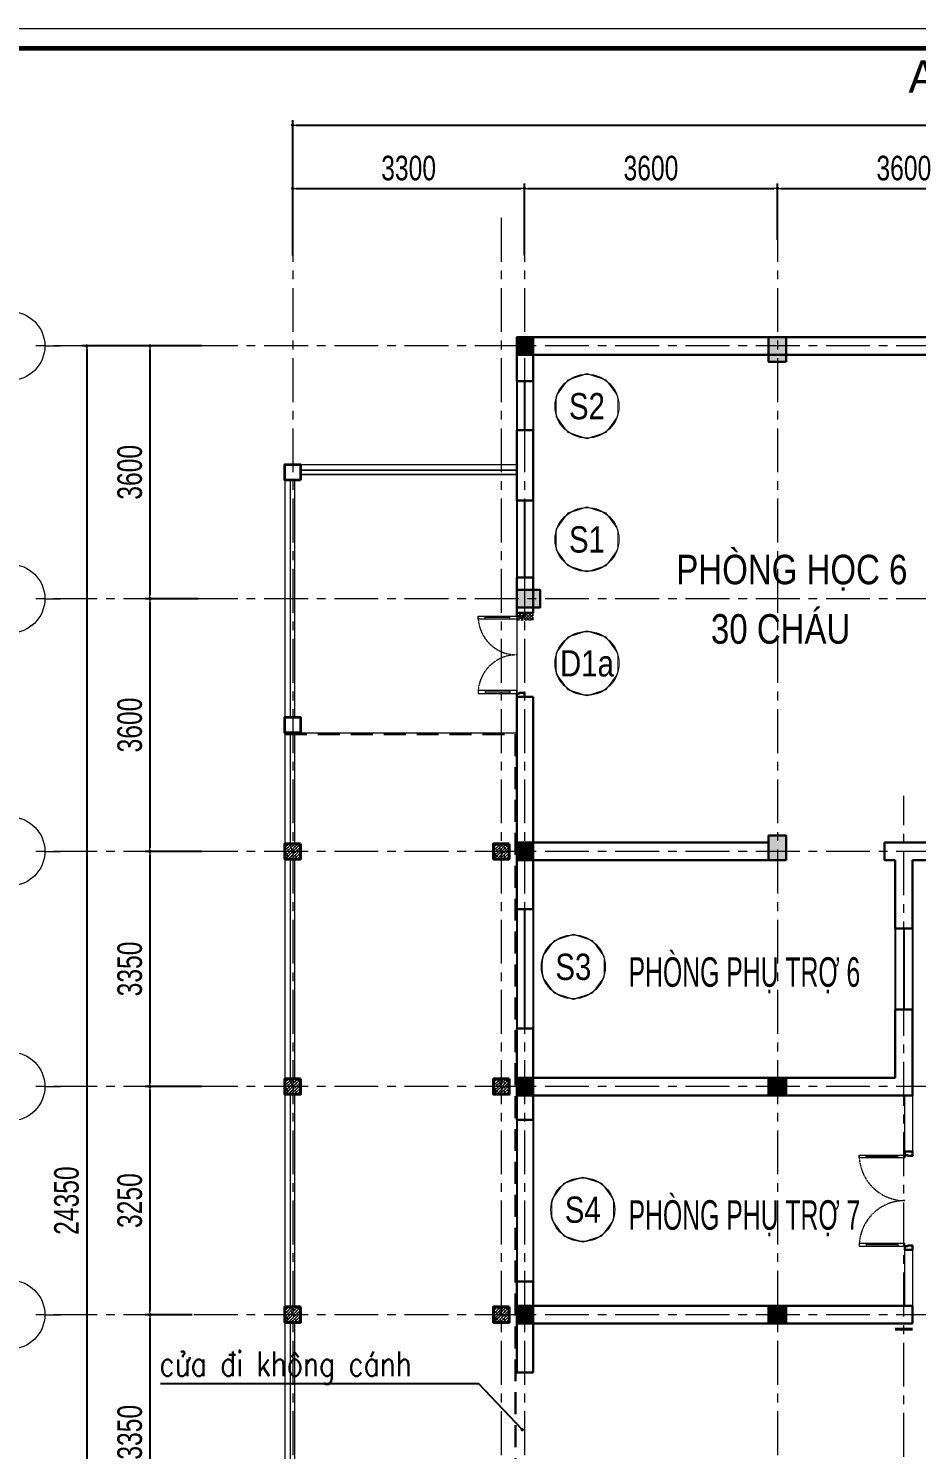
# Model space of a CAD drawing. Header units: millimetres. Extents: x -519517 to -431282, y -372679 to 113618.
# Drawn here: x -479153 to -466510, y -2908 to 17337 of the extents above; entities that cross this region are included whole.
import ezdxf
from ezdxf.enums import TextEntityAlignment as Align

# ---------------------------------------------------------------- set-up
doc = ezdxf.new("R2010")
doc.units = ezdxf.units.MM
doc.header["$LTSCALE"] = 5
for name, pattern in [('CENTER2', [28.575, 19.05, -3.175, 3.175, -3.175]), ('CENTERX2', [4, 2.5, -0.5, 0.5, -0.5]), ('DASHDOT', [1, 0.5, -0.25, 0, -0.25]), ('HIDDEN', [0.375, 0.25, -0.125]), ('HIDDEN2', [0.1875, 0.125, -0.0625])]:
    doc.linetypes.add(name, pattern=pattern)
doc.layers.get('0').update_dxf_attribs({"linetype": 'CENTER2'})
for name, color, linetype, lineweight in [('03', 252, 'Continuous', 30), ('BICO-4-NET CAT KT', 4, 'Continuous', 35), ('BICO-9-NÉT CỬA', 9, 'Continuous', 25), ('cat2', 22, 'Continuous', 30), ('Khungten_LCDI', 7, 'Continuous', 25), ('LC Dim', 8, 'Continuous', 18), ('LC Hatch', 252, 'Continuous', 9), ('LC ISO', 153, 'Continuous', 13), ('LC Net dam 1', 30, 'Continuous', 30), ('LC Net dam2', 6, 'Continuous', 40), ('LC Net khuat', 4, 'HIDDEN', 13), ('LC Net manh', 9, 'Continuous', 5), ('LC Net thay', 7, 'Continuous', 25), ('LC Net truc', 79, 'DASHDOT', 13), ('LC Text1', 3, 'Continuous', 20), ('LC Text2', 7, 'Continuous', 25), ('manh1', 67, 'Continuous', 13), ('thay1', 63, 'Continuous', 18)]:
    doc.layers.add(name, color=color, linetype=linetype, lineweight=lineweight)
doc.styles.add('General text 2', font='arial.ttf')
doc.styles.add('HOATBIF', font='hoatbif.shx', dxfattribs={"width": 0.75})
doc.styles.add('Khungten', font='VHAVAN.TTF', dxfattribs={"width": 0.9, "height": 5000})
doc.styles.add('LC 1', font='VHAVANB.TTF')
doc.styles.add('LC 3', font='vnsimli.shx', dxfattribs={"width": 0.75})
doc.styles.add('T2', font='VHARIAL.TTF', dxfattribs={"width": 0.8})
doc.styles.add('Title', font='VHBLACK.TTF')
doc.dimstyles.new('Copy of 1-110', dxfattribs={"dimscale": 110, "dimtxt": 2.5, "dimasz": 0.35, "dimexe": 0.5, "dimexo": 0, "dimgap": 0.8, "dimtad": 1, "dimdec": 0, "dimzin": 0, "dimdsep": 46, "dimtxsty": 'HOATBIF', "dimblk1": 'DOT', "dimblk2": 'DOT', "dimsah": 1, "dimcen": -1, "dimdle": 1, "dimclrd": 256, "dimclre": 256, "dimclrt": 4, "dimadec": 3, "dimazin": 2, "dimtfac": 0.333333, "dimtdec": 0, "dimtix": 1, "dimtmove": 2, "dimatfit": 3, "dimldrblk": 'DOT', "dimfxl": 1, "dimtvp": 0.833333, "dimtolj": 1, "dimtzin": 0, "dimarcsym": 0})

# ---------------------------------------------------------------- blocks, each defined once
blk = doc.blocks.new('lcdi fix')
at = {"layer": 'Defpoints', "lineweight": 0}
blk.add_lwpolyline([(-1200, -14850), (-1200, 14850), (40800, 14850), (40800, -14850)], close=True, dxfattribs=at)
at = {"layer": 'Khungten_LCDI', "color": 5, "lineweight": 60}
blk.add_lwpolyline([(0, -14650), (0, 14650), (40600, 14650), (40600, -14650)], close=True, dxfattribs=at)
at = {"color": 7, "style": 'Khungten', "width": 0.8}
for tag, p in [('REVISION', (39499, -10746)), ('NGAYHT', (39546, -11609))]:
    blk.add_attdef(tag, text='', height=200, dxfattribs=at).set_placement(p, align=Align.CENTER)
at = {"layer": 'LC Text1', "style": 'Title', "width": 3.882085}
for tag, p, p2 in [('TENBANVE1', (36913, -8886), (40339, -8886)), ('TENBANVE2', (36913, -9562), (40339, -9562))]:
    blk.add_attdef(tag, text='', height=250, dxfattribs=at).set_placement(p, p2, align=Align.FIT)
at = {"layer": 'LC Text1', "style": 'Title', "width": 0.7}
blk.add_attdef('SOBANVE', text='', height=250, dxfattribs=at).set_placement((39562, -13896), align=Align.CENTER)
blk = doc.blocks.new('DOT')
at = {"color": 0, "linetype": 'ByBlock'}
blk.add_line((-0.5, 0), (-1, 0), dxfattribs=at)
at = {"color": 0, "linetype": 'ByBlock', "const_width": 0.5}
blk.add_lwpolyline([(-0.25, 0, 1), (0.25, 0, 1)], format="xyb", close=True, dxfattribs=at)
blk = doc.blocks.new('*D179')
at = {"layer": 'Defpoints', "color": 0, "transparency": 16777216}
for p in [(-476739, 12813), (-477423, 9213), (-476739, 9213)]:
    blk.add_point(p, dxfattribs=at)
at = {"layer": 'LC Dim', "lineweight": -2, "transparency": 16777216}
for p, q in [((-476739, 12813), (-477493, 12813)), ((-477423, 12764), (-477423, 9262)), ((-476739, 9213), (-477493, 9213))]:
    blk.add_line(p, q, dxfattribs=at)
at = {"layer": 'LC Dim', "lineweight": -2, "transparency": 16777216, "xscale": 49, "yscale": 49, "zscale": 49}
for p, rotation in [((-477423, 12813), 90), ((-477423, 9213), 270)]:
    blk.add_blockref('DOT', p, dxfattribs=dict(at, rotation=rotation))
at = {"layer": 'LC Dim', "color": 4, "transparency": 16777216, "insert": (-477710, 11013), "char_height": 350, "attachment_point": 5, "rotation": 90, "style": 'HOATBIF'}
blk.add_mtext('\\A1;3600', dxfattribs=at)
blk = doc.blocks.new('_Dot')
at = {"color": 0, "linetype": 'ByBlock', "lineweight": -2}
blk.add_line((-0.5, 0), (-1, 0), dxfattribs=at)
at = {"color": 0, "linetype": 'ByBlock', "const_width": 0.5}
blk.add_lwpolyline([(-0.25, 0, 1), (0.25, 0, 1)], format="xyb", close=True, dxfattribs=at)
blk = doc.blocks.new('*D180')
at = {"layer": 'Defpoints', "color": 0, "transparency": 16777216}
for p in [(-476739, 9213), (-477423, 5613), (-476684, 5613)]:
    blk.add_point(p, dxfattribs=at)
at = {"layer": 'LC Dim', "lineweight": -2, "transparency": 16777216}
for p, q in [((-476739, 9213), (-477493, 9213)), ((-477423, 9164), (-477423, 5662)), ((-476684, 5613), (-477493, 5613))]:
    blk.add_line(p, q, dxfattribs=at)
at = {"layer": 'LC Dim', "lineweight": -2, "transparency": 16777216, "xscale": 49, "yscale": 49, "zscale": 49}
for p, rotation in [((-477423, 9213), 90), ((-477423, 5613), 270)]:
    blk.add_blockref('DOT', p, dxfattribs=dict(at, rotation=rotation))
at = {"layer": 'LC Dim', "color": 4, "transparency": 16777216, "insert": (-477710, 7413), "char_height": 350, "attachment_point": 5, "rotation": 90, "style": 'HOATBIF'}
blk.add_mtext('\\A1;3600', dxfattribs=at)
blk = doc.blocks.new('*D181')
at = {"layer": 'Defpoints', "color": 0, "transparency": 16777216}
for p in [(-476684, 5613), (-477423, 2263), (-476684, 2263)]:
    blk.add_point(p, dxfattribs=at)
at = {"layer": 'LC Dim', "lineweight": -2, "transparency": 16777216}
for p, q in [((-476684, 5613), (-477493, 5613)), ((-477423, 5564), (-477423, 2312)), ((-476684, 2263), (-477493, 2263))]:
    blk.add_line(p, q, dxfattribs=at)
at = {"layer": 'LC Dim', "lineweight": -2, "transparency": 16777216, "xscale": 49, "yscale": 49, "zscale": 49}
for p, rotation in [((-477423, 5613), 90), ((-477423, 2263), 270)]:
    blk.add_blockref('DOT', p, dxfattribs=dict(at, rotation=rotation))
at = {"layer": 'LC Dim', "color": 4, "transparency": 16777216, "insert": (-477710, 3938), "char_height": 350, "attachment_point": 5, "rotation": 90, "style": 'HOATBIF'}
blk.add_mtext('\\A1;3350', dxfattribs=at)
blk = doc.blocks.new('*D182')
at = {"layer": 'Defpoints', "color": 0, "transparency": 16777216}
for p in [(-476684, 2263), (-477423, -987), (-476821, -987)]:
    blk.add_point(p, dxfattribs=at)
at = {"layer": 'LC Dim', "lineweight": -2, "transparency": 16777216}
for p, q in [((-476684, 2263), (-477493, 2263)), ((-477423, 2214), (-477423, -938)), ((-476821, -987), (-477493, -987))]:
    blk.add_line(p, q, dxfattribs=at)
at = {"layer": 'LC Dim', "lineweight": -2, "transparency": 16777216, "xscale": 49, "yscale": 49, "zscale": 49}
for p, rotation in [((-477423, 2263), 90), ((-477423, -987), 270)]:
    blk.add_blockref('DOT', p, dxfattribs=dict(at, rotation=rotation))
at = {"layer": 'LC Dim', "color": 4, "transparency": 16777216, "insert": (-477710, 638), "char_height": 350, "attachment_point": 5, "rotation": 90, "style": 'HOATBIF'}
blk.add_mtext('\\A1;3250', dxfattribs=at)
blk = doc.blocks.new('*D183')
at = {"layer": 'Defpoints', "color": 0, "transparency": 16777216}
for p in [(-476821, -987), (-477423, -4337), (-476821, -4337)]:
    blk.add_point(p, dxfattribs=at)
at = {"layer": 'LC Dim', "lineweight": -2, "transparency": 16777216}
for p, q in [((-476821, -987), (-477493, -987)), ((-477423, -1036), (-477423, -4288)), ((-476821, -4337), (-477493, -4337))]:
    blk.add_line(p, q, dxfattribs=at)
at = {"layer": 'LC Dim', "lineweight": -2, "transparency": 16777216, "xscale": 49, "yscale": 49, "zscale": 49}
for p, rotation in [((-477423, -987), 90), ((-477423, -4337), 270)]:
    blk.add_blockref('DOT', p, dxfattribs=dict(at, rotation=rotation))
at = {"layer": 'LC Dim', "color": 4, "transparency": 16777216, "insert": (-477710, -2662), "char_height": 350, "attachment_point": 5, "rotation": 90, "style": 'HOATBIF'}
blk.add_mtext('\\A1;3350', dxfattribs=at)
blk = doc.blocks.new('*D186')
at = {"layer": 'Defpoints', "color": 0, "transparency": 16777216}
for p in [(-476684, 12813), (-478323, -11537), (-476684, -11537)]:
    blk.add_point(p, dxfattribs=at)
at = {"layer": 'LC Dim', "lineweight": -2, "transparency": 16777216}
for p, q in [((-476684, 12813), (-478393, 12813)), ((-478323, 12764), (-478323, -11488)), ((-476684, -11537), (-478393, -11537))]:
    blk.add_line(p, q, dxfattribs=at)
at = {"layer": 'LC Dim', "lineweight": -2, "transparency": 16777216, "xscale": 49, "yscale": 49, "zscale": 49}
for p, rotation in [((-478323, 12813), 90), ((-478323, -11537), 270)]:
    blk.add_blockref('DOT', p, dxfattribs=dict(at, rotation=rotation))
at = {"layer": 'LC Dim', "color": 4, "transparency": 16777216, "insert": (-478610, 638), "char_height": 350, "attachment_point": 5, "rotation": 90, "style": 'HOATBIF'}
blk.add_mtext('\\A1;24350', dxfattribs=at)
blk = doc.blocks.new('TTRUC')
at = {"layer": 'LC ISO'}
for p, q in [((0, 6.95), (0, 10.13)), ((-6.95, 0), (-10.13, 0)), ((6.95, 0), (10.13, 0)), ((0, -6.95), (0, -10.13))]:
    blk.add_line(p, q, dxfattribs=at)
at = {"layer": 'LC Net manh'}
blk.add_circle((0, 0), 6.95, dxfattribs=at)
blk = doc.blocks.new('*D187')
at = {"layer": 'Defpoints', "color": 0, "transparency": 16777216}
for p in [(-472091, 15058), (-475391, 14103), (-472091, 14103)]:
    blk.add_point(p, dxfattribs=at)
at = {"layer": 'LC Dim', "lineweight": -2, "transparency": 16777216}
for p, q in [((-475391, 14103), (-475391, 15128)), ((-475342, 15058), (-472140, 15058)), ((-472091, 14103), (-472091, 15128))]:
    blk.add_line(p, q, dxfattribs=at)
at = {"layer": 'LC Dim', "lineweight": -2, "transparency": 16777216, "xscale": 49, "yscale": 49, "zscale": 49, "rotation": 180}
blk.add_blockref('DOT', (-475391, 15058), dxfattribs=at)
at = {"layer": 'LC Dim', "lineweight": -2, "transparency": 16777216, "xscale": 49, "yscale": 49, "zscale": 49}
blk.add_blockref('DOT', (-472091, 15058), dxfattribs=at)
at = {"layer": 'LC Dim', "color": 4, "transparency": 16777216, "insert": (-473741, 15345), "char_height": 350, "attachment_point": 5, "style": 'HOATBIF'}
blk.add_mtext('\\A1;3300', dxfattribs=at)
blk = doc.blocks.new('*D188')
at = {"layer": 'Defpoints', "color": 0, "transparency": 16777216}
for p in [(-468491, 15058), (-468491, 14327), (-472091, 14103)]:
    blk.add_point(p, dxfattribs=at)
at = {"layer": 'LC Dim', "lineweight": -2, "transparency": 16777216}
for p, q in [((-472091, 14103), (-472091, 15128)), ((-472042, 15058), (-468540, 15058)), ((-468491, 14327), (-468491, 15128))]:
    blk.add_line(p, q, dxfattribs=at)
at = {"layer": 'LC Dim', "lineweight": -2, "transparency": 16777216, "xscale": 49, "yscale": 49, "zscale": 49, "rotation": 180}
blk.add_blockref('DOT', (-472091, 15058), dxfattribs=at)
at = {"layer": 'LC Dim', "lineweight": -2, "transparency": 16777216, "xscale": 49, "yscale": 49, "zscale": 49}
blk.add_blockref('DOT', (-468491, 15058), dxfattribs=at)
at = {"layer": 'LC Dim', "color": 4, "transparency": 16777216, "insert": (-470291, 15345), "char_height": 350, "attachment_point": 5, "style": 'HOATBIF'}
blk.add_mtext('\\A1;3600', dxfattribs=at)
blk = doc.blocks.new('*D189')
at = {"layer": 'Defpoints', "color": 0, "transparency": 16777216}
for p in [(-464891, 15058), (-468491, 14327), (-464891, 14327)]:
    blk.add_point(p, dxfattribs=at)
at = {"layer": 'LC Dim', "lineweight": -2, "transparency": 16777216}
for p, q in [((-468491, 14327), (-468491, 15128)), ((-468442, 15058), (-464940, 15058)), ((-464891, 14327), (-464891, 15128))]:
    blk.add_line(p, q, dxfattribs=at)
at = {"layer": 'LC Dim', "lineweight": -2, "transparency": 16777216, "xscale": 49, "yscale": 49, "zscale": 49, "rotation": 180}
blk.add_blockref('DOT', (-468491, 15058), dxfattribs=at)
at = {"layer": 'LC Dim', "lineweight": -2, "transparency": 16777216, "xscale": 49, "yscale": 49, "zscale": 49}
blk.add_blockref('DOT', (-464891, 15058), dxfattribs=at)
at = {"layer": 'LC Dim', "color": 4, "transparency": 16777216, "insert": (-466691, 15345), "char_height": 350, "attachment_point": 5, "style": 'HOATBIF'}
blk.add_mtext('\\A1;3600', dxfattribs=at)
blk = doc.blocks.new('*D194')
at = {"layer": 'Defpoints', "color": 0, "transparency": 16777216}
for p in [(-449791, 15958), (-475391, 14327), (-449791, 14327)]:
    blk.add_point(p, dxfattribs=at)
at = {"layer": 'LC Dim', "lineweight": -2, "transparency": 16777216}
for p, q in [((-475391, 14327), (-475391, 16028)), ((-449791, 14327), (-449791, 16028)), ((-475342, 15958), (-449840, 15958))]:
    blk.add_line(p, q, dxfattribs=at)
at = {"layer": 'LC Dim', "lineweight": -2, "transparency": 16777216, "xscale": 49, "yscale": 49, "zscale": 49, "rotation": 180}
blk.add_blockref('DOT', (-475391, 15958), dxfattribs=at)
at = {"layer": 'LC Dim', "lineweight": -2, "transparency": 16777216, "xscale": 49, "yscale": 49, "zscale": 49}
blk.add_blockref('DOT', (-449791, 15958), dxfattribs=at)
at = {"layer": 'LC Dim', "color": 4, "transparency": 16777216, "insert": (-462591, 16245), "char_height": 350, "attachment_point": 5, "style": 'HOATBIF'}
blk.add_mtext('\\A1;25600', dxfattribs=at)
blk = doc.blocks.new('*U110')
at = {"layer": 'Defpoints'}
blk.add_lwpolyline([(0, 4.25), (-2.5, 3.44), (-4.04, 1.31), (-4.04, -1.31), (-2.5, -3.44), (0, -4.25), (2.5, -3.44), (4.04, -1.31), (4.04, 1.31), (2.5, 3.44)], close=True, dxfattribs=at)
at = {"layer": 'LC Text1', "style": 'General text 2', "width": 0.8, "flags": 8}
blk.add_attdef('SYMBOL', text='', height=3.5, dxfattribs=at).set_placement((0, 0), align=Align.MIDDLE_CENTER)
blk.add_wipeout([(0, 4.25), (-2.5, 3.44), (-4.04, 1.31), (-4.04, -1.31), (-2.5, -3.44), (0, -4.25), (2.5, -3.44), (4.04, -1.31), (4.04, 1.31), (2.5, 3.44)]).dxf.layer = 'LC Net manh'
at = {"layer": 'LC ISO'}
blk.add_circle((0, 0), 4.25, dxfattribs=at)
blk = doc.blocks.new('*U80')
for p, q in [((100, -90), (100, -50)), ((100, -70), (550, -70)), ((550, -90), (550, -50)), ((100, -1310), (100, -1350)), ((100, -1330), (550, -1330)), ((550, -1310), (550, -1350))]:
    blk.add_line(p, q)
for points in [[(0, -50), (0, -90), (650, -90), (650, -50)], [(0, -1350), (0, -1310), (650, -1310), (650, -1350)]]:
    blk.add_lwpolyline(points, close=True)
at = {"linetype": 'HIDDEN2'}
for centre, start, end in [((0, -50), 270, 360), ((0, -1350), 0, 90)]:
    blk.add_arc(centre, 650, start, end, dxfattribs=at)
at = {"layer": '03'}
for points in [[(-110, 0), (-110, -60), (-40, -60), (-40, -50), (0, -50), (0, 0)], [(-110, -1400), (-110, -1340), (-40, -1340), (-40, -1350), (0, -1350), (0, -1400)]]:
    blk.add_lwpolyline(points, close=True, dxfattribs=at)
blk = doc.blocks.new('*U158')
for p, q in [((100, -90), (100, -50)), ((100, -70), (450, -70)), ((450, -90), (450, -50)), ((100, -1110), (100, -1150)), ((100, -1130), (450, -1130)), ((450, -1110), (450, -1150))]:
    blk.add_line(p, q)
for points in [[(0, -50), (0, -90), (550, -90), (550, -50)], [(0, -1150), (0, -1110), (550, -1110), (550, -1150)]]:
    blk.add_lwpolyline(points, close=True)
at = {"linetype": 'HIDDEN2'}
for centre, start, end in [((0, -50), 270, 360), ((0, -1150), 0, 90)]:
    blk.add_arc(centre, 550, start, end, dxfattribs=at)
at = {"layer": '03'}
for points in [[(-110, 0), (-110, -60), (-40, -60), (-40, -50), (0, -50), (0, 0)], [(-110, -1200), (-110, -1140), (-40, -1140), (-40, -1150), (0, -1150), (0, -1200)]]:
    blk.add_lwpolyline(points, close=True, dxfattribs=at)

msp = doc.modelspace()

# ---------------------------------------------------------------- hatches: boundary and pattern name
at = {"layer": 'LC Hatch'}
for points in [[(-471966.3, 12687.9), (-472201.3, 12687.9), (-472201.3, 12937.9), (-471966.3, 12937.9)], [(-468366.3, 12587.9), (-468616.3, 12587.9), (-468616.3, 12937.9), (-468366.3, 12937.9)], [(-472201.3, 9087.9), (-472201.3, 9337.9), (-471866.3, 9337.9), (-471866.3, 9087.9)], [(-471966.3, 5487.9), (-472201.3, 5487.9), (-472201.3, 5737.9), (-471966.3, 5737.9)], [(-468366.3, 5487.9), (-468616.3, 5487.9), (-468616.3, 5837.9), (-468366.3, 5837.9)], [(-471966.3, 2137.9), (-472201.3, 2137.9), (-472201.3, 2387.9), (-471966.3, 2387.9)], [(-468366.3, 2137.9), (-468616.3, 2137.9), (-468616.3, 2387.9), (-468366.3, 2387.9)], [(-471966.3, -1112.1), (-472201.3, -1112.1), (-472201.3, -862.1), (-471966.3, -862.1)], [(-468366.3, -1112.1), (-468616.3, -1112.1), (-468616.3, -862.1), (-468366.3, -862.1)]]:
    msp.add_hatch(color=256, dxfattribs=at).paths.add_polyline_path(points)
h = msp.add_hatch(dxfattribs=at)
h.set_pattern_fill('ANSI37', color=256, scale=10, angle=-90)
h.set_pattern_definition([(315, (-499563.386, -457468.334), (22.4506403, 22.4506403), []), (45, (-499563.386, -457468.334), (-22.4506403, 22.4506403), [])])
h.paths.add_polyline_path([(-472201.3, 9012.9), (-472201.3, 8912.9), (-471966.3, 8912.9), (-471966.3, 9012.9)])
h = msp.add_hatch(dxfattribs=at)
h.set_pattern_fill('BETONG', color=256, scale=20, pattern_type=2)
h.set_pattern_definition([(0, (-24359.99, -34827.42), (0, 103.923048), [2.5, -57.5]), (0, (-24359.99, -34823.09), (0, 103.923048), [2.5, -57.5]), (120, (-24359.99, -34827.42), (-90, -51.961524), [2.5, -57.5]), (120, (-24356.24, -34825.25), (-90, -51.961524), [2.5, -57.5]), (0, (-24329.99, -34775.46), (0, 103.923048), [2.5, -57.5]), (0, (-24329.99, -34771.13), (0, 103.923048), [2.5, -57.5]), (120, (-24329.99, -34775.46), (-90, -51.961524), [2.5, -57.5]), (120, (-24326.24, -34773.29), (-90, -51.961524), [2.5, -57.5]), (60, (-24357.49, -34827.42), (-90, 51.961524), [2.5, -57.5]), (60, (-24361.24, -34825.25), (-90, 51.961524), [2.5, -57.5]), (60, (-24327.49, -34879.38), (-90, 51.961524), [2.5, -57.5]), (60, (-24331.24, -34877.21), (-90, 51.961524), [2.5, -57.5]), (45, (-24359.988, -34827.417), (-21.2132034, 21.2132034), []), (50, (-24359.99, -34827.42), (143.452037, -12.550427), [15, -165]), (355, (-24359.99, -34827.42), (-27.750267, 150.438427), [12, -132]), (100.4514, (-24348.03, -34828.46), (115.701876, 137.88791), [12.74804, -140.228422]), (46.1842, (-24359.99, -34787.42), (213.44821, -33.1038), [22.5, -247.5]), (96.6356, (-24342.2, -34790.18), (186.93254, 194.82357), [19.12206, -210.3426]), (351.1842, (-24359.99, -34787.42), (186.93239, 194.82372), [18, -198]), (21, (-24339.99, -34797.42), (119.38141, -80.523778), [15, -165]), (326, (-24339.99, -34797.42), (48.663066, 145.03001), [12, -132]), (71.4514, (-24330.04, -34804.13), (168.044526, 64.5061), [12.74804, -140.228422]), (37.5, (-24359.99, -34827.417), (2.431971, 66.578771), [0, -130.4, 0, -134, 0, -132.5]), (7.5, (-24359.99, -34827.42), (52.613907, 78.882342), [0, -76.4, 0, -127.4, 0, -50.5]), (327.5, (-24404.59, -34827.417), (106.764487, -4.5109743), [0, -50, 0, -156, 0, -207]), (317.5, (-24424.59, -34827.42), (116.637234, 20.020996), [0, -65, 0, -103.6, 0, -147])])
h.paths.add_polyline_path([(-475281.3, 5722.9), (-475501.3, 5722.9), (-475501.3, 5502.9), (-475281.3, 5502.9)])
h = msp.add_hatch(dxfattribs=at)
h.set_pattern_fill('BETONG', color=256, scale=20, pattern_type=2)
h.set_pattern_definition([(0, (-21389.99, -34827.42), (0, 103.923048), [2.5, -57.5]), (0, (-21389.99, -34823.09), (0, 103.923048), [2.5, -57.5]), (120, (-21389.99, -34827.42), (-90, -51.961524), [2.5, -57.5]), (120, (-21386.24, -34825.25), (-90, -51.961524), [2.5, -57.5]), (0, (-21359.99, -34775.46), (0, 103.923048), [2.5, -57.5]), (0, (-21359.99, -34771.13), (0, 103.923048), [2.5, -57.5]), (120, (-21359.99, -34775.46), (-90, -51.961524), [2.5, -57.5]), (120, (-21356.24, -34773.29), (-90, -51.961524), [2.5, -57.5]), (60, (-21387.49, -34827.42), (-90, 51.961524), [2.5, -57.5]), (60, (-21391.24, -34825.25), (-90, 51.961524), [2.5, -57.5]), (60, (-21357.49, -34879.38), (-90, 51.961524), [2.5, -57.5]), (60, (-21361.24, -34877.21), (-90, 51.961524), [2.5, -57.5]), (45, (-21389.988, -34827.417), (-21.2132034, 21.2132034), []), (50, (-21389.99, -34827.42), (143.452037, -12.550427), [15, -165]), (355, (-21389.99, -34827.42), (-27.750267, 150.438427), [12, -132]), (100.4514, (-21378.03, -34828.46), (115.701876, 137.88791), [12.74804, -140.228422]), (46.1842, (-21389.99, -34787.42), (213.44821, -33.1038), [22.5, -247.5]), (96.6356, (-21372.2, -34790.18), (186.93254, 194.82357), [19.12206, -210.3426]), (351.1842, (-21389.99, -34787.42), (186.93239, 194.82372), [18, -198]), (21, (-21369.99, -34797.42), (119.38141, -80.523778), [15, -165]), (326, (-21369.99, -34797.42), (48.663066, 145.03001), [12, -132]), (71.4514, (-21360.04, -34804.13), (168.044526, 64.5061), [12.74804, -140.228422]), (37.5, (-21389.99, -34827.417), (2.431971, 66.578771), [0, -130.4, 0, -134, 0, -132.5]), (7.5, (-21389.99, -34827.42), (52.613907, 78.882342), [0, -76.4, 0, -127.4, 0, -50.5]), (327.5, (-21434.59, -34827.417), (106.764487, -4.5109743), [0, -50, 0, -156, 0, -207]), (317.5, (-21454.59, -34827.42), (116.637234, 20.020996), [0, -65, 0, -103.6, 0, -147])])
h.paths.add_polyline_path([(-472311.3, 5722.9), (-472531.3, 5722.9), (-472531.3, 5502.9), (-472311.3, 5502.9)])
h = msp.add_hatch(dxfattribs=at)
h.set_pattern_fill('BETONG', color=256, scale=20, pattern_type=2)
h.set_pattern_definition([(0, (-24359.99, -38177.42), (0, 103.923048), [2.5, -57.5]), (0, (-24359.99, -38173.09), (0, 103.923048), [2.5, -57.5]), (120, (-24359.99, -38177.42), (-90, -51.961524), [2.5, -57.5]), (120, (-24356.24, -38175.25), (-90, -51.961524), [2.5, -57.5]), (0, (-24329.99, -38125.46), (0, 103.923048), [2.5, -57.5]), (0, (-24329.99, -38121.13), (0, 103.923048), [2.5, -57.5]), (120, (-24329.99, -38125.46), (-90, -51.961524), [2.5, -57.5]), (120, (-24326.24, -38123.29), (-90, -51.961524), [2.5, -57.5]), (60, (-24357.49, -38177.42), (-90, 51.961524), [2.5, -57.5]), (60, (-24361.24, -38175.25), (-90, 51.961524), [2.5, -57.5]), (60, (-24327.49, -38229.38), (-90, 51.961524), [2.5, -57.5]), (60, (-24331.24, -38227.21), (-90, 51.961524), [2.5, -57.5]), (45, (-24359.988, -38177.417), (-21.2132034, 21.2132034), []), (50, (-24359.99, -38177.42), (143.452037, -12.550427), [15, -165]), (355, (-24359.99, -38177.42), (-27.750267, 150.438427), [12, -132]), (100.4514, (-24348.03, -38178.46), (115.701876, 137.88791), [12.74804, -140.228422]), (46.1842, (-24359.99, -38137.42), (213.44821, -33.1038), [22.5, -247.5]), (96.6356, (-24342.2, -38140.18), (186.93254, 194.82357), [19.12206, -210.3426]), (351.1842, (-24359.99, -38137.42), (186.93239, 194.82372), [18, -198]), (21, (-24339.99, -38147.42), (119.38141, -80.523778), [15, -165]), (326, (-24339.99, -38147.42), (48.663066, 145.03001), [12, -132]), (71.4514, (-24330.04, -38154.13), (168.044526, 64.5061), [12.74804, -140.228422]), (37.5, (-24359.99, -38177.417), (2.431971, 66.578771), [0, -130.4, 0, -134, 0, -132.5]), (7.5, (-24359.99, -38177.42), (52.613907, 78.882342), [0, -76.4, 0, -127.4, 0, -50.5]), (327.5, (-24404.59, -38177.417), (106.764487, -4.5109743), [0, -50, 0, -156, 0, -207]), (317.5, (-24424.59, -38177.42), (116.637234, 20.020996), [0, -65, 0, -103.6, 0, -147])])
h.paths.add_polyline_path([(-475281.3, 2372.9), (-475501.3, 2372.9), (-475501.3, 2152.9), (-475281.3, 2152.9)])
h = msp.add_hatch(dxfattribs=at)
h.set_pattern_fill('BETONG', color=256, scale=20, pattern_type=2)
h.set_pattern_definition([(0, (-21389.99, -38177.42), (0, 103.923048), [2.5, -57.5]), (0, (-21389.99, -38173.09), (0, 103.923048), [2.5, -57.5]), (120, (-21389.99, -38177.42), (-90, -51.961524), [2.5, -57.5]), (120, (-21386.24, -38175.25), (-90, -51.961524), [2.5, -57.5]), (0, (-21359.99, -38125.46), (0, 103.923048), [2.5, -57.5]), (0, (-21359.99, -38121.13), (0, 103.923048), [2.5, -57.5]), (120, (-21359.99, -38125.46), (-90, -51.961524), [2.5, -57.5]), (120, (-21356.24, -38123.29), (-90, -51.961524), [2.5, -57.5]), (60, (-21387.49, -38177.42), (-90, 51.961524), [2.5, -57.5]), (60, (-21391.24, -38175.25), (-90, 51.961524), [2.5, -57.5]), (60, (-21357.49, -38229.38), (-90, 51.961524), [2.5, -57.5]), (60, (-21361.24, -38227.21), (-90, 51.961524), [2.5, -57.5]), (45, (-21389.988, -38177.417), (-21.2132034, 21.2132034), []), (50, (-21389.99, -38177.42), (143.452037, -12.550427), [15, -165]), (355, (-21389.99, -38177.42), (-27.750267, 150.438427), [12, -132]), (100.4514, (-21378.03, -38178.46), (115.701876, 137.88791), [12.74804, -140.228422]), (46.1842, (-21389.99, -38137.42), (213.44821, -33.1038), [22.5, -247.5]), (96.6356, (-21372.2, -38140.18), (186.93254, 194.82357), [19.12206, -210.3426]), (351.1842, (-21389.99, -38137.42), (186.93239, 194.82372), [18, -198]), (21, (-21369.99, -38147.42), (119.38141, -80.523778), [15, -165]), (326, (-21369.99, -38147.42), (48.663066, 145.03001), [12, -132]), (71.4514, (-21360.04, -38154.13), (168.044526, 64.5061), [12.74804, -140.228422]), (37.5, (-21389.99, -38177.417), (2.431971, 66.578771), [0, -130.4, 0, -134, 0, -132.5]), (7.5, (-21389.99, -38177.42), (52.613907, 78.882342), [0, -76.4, 0, -127.4, 0, -50.5]), (327.5, (-21434.59, -38177.417), (106.764487, -4.5109743), [0, -50, 0, -156, 0, -207]), (317.5, (-21454.59, -38177.42), (116.637234, 20.020996), [0, -65, 0, -103.6, 0, -147])])
h.paths.add_polyline_path([(-472311.3, 2372.9), (-472531.3, 2372.9), (-472531.3, 2152.9), (-472311.3, 2152.9)])
h = msp.add_hatch(dxfattribs=at)
h.set_pattern_fill('BETONG', color=256, scale=20, pattern_type=2)
h.set_pattern_definition([(0, (-24359.99, -41427.42), (0, 103.923048), [2.5, -57.5]), (0, (-24359.99, -41423.09), (0, 103.923048), [2.5, -57.5]), (120, (-24359.99, -41427.42), (-90, -51.961524), [2.5, -57.5]), (120, (-24356.24, -41425.25), (-90, -51.961524), [2.5, -57.5]), (0, (-24329.99, -41375.46), (0, 103.923048), [2.5, -57.5]), (0, (-24329.99, -41371.13), (0, 103.923048), [2.5, -57.5]), (120, (-24329.99, -41375.46), (-90, -51.961524), [2.5, -57.5]), (120, (-24326.24, -41373.29), (-90, -51.961524), [2.5, -57.5]), (60, (-24357.49, -41427.42), (-90, 51.961524), [2.5, -57.5]), (60, (-24361.24, -41425.25), (-90, 51.961524), [2.5, -57.5]), (60, (-24327.49, -41479.38), (-90, 51.961524), [2.5, -57.5]), (60, (-24331.24, -41477.21), (-90, 51.961524), [2.5, -57.5]), (45, (-24359.988, -41427.417), (-21.2132034, 21.2132034), []), (50, (-24359.99, -41427.42), (143.452037, -12.550427), [15, -165]), (355, (-24359.99, -41427.42), (-27.750267, 150.438427), [12, -132]), (100.4514, (-24348.03, -41428.46), (115.701876, 137.88791), [12.74804, -140.228422]), (46.1842, (-24359.99, -41387.42), (213.44821, -33.1038), [22.5, -247.5]), (96.6356, (-24342.2, -41390.18), (186.93254, 194.82357), [19.12206, -210.3426]), (351.1842, (-24359.99, -41387.42), (186.93239, 194.82372), [18, -198]), (21, (-24339.99, -41397.42), (119.38141, -80.523778), [15, -165]), (326, (-24339.99, -41397.42), (48.663066, 145.03001), [12, -132]), (71.4514, (-24330.04, -41404.13), (168.044526, 64.5061), [12.74804, -140.228422]), (37.5, (-24359.99, -41427.417), (2.431971, 66.578771), [0, -130.4, 0, -134, 0, -132.5]), (7.5, (-24359.99, -41427.42), (52.613907, 78.882342), [0, -76.4, 0, -127.4, 0, -50.5]), (327.5, (-24404.59, -41427.417), (106.764487, -4.5109743), [0, -50, 0, -156, 0, -207]), (317.5, (-24424.59, -41427.42), (116.637234, 20.020996), [0, -65, 0, -103.6, 0, -147])])
h.paths.add_polyline_path([(-475281.3, -877.1), (-475501.3, -877.1), (-475501.3, -1097.1), (-475281.3, -1097.1)])
h = msp.add_hatch(dxfattribs=at)
h.set_pattern_fill('BETONG', color=256, scale=20, pattern_type=2)
h.set_pattern_definition([(0, (-21389.99, -41427.42), (0, 103.923048), [2.5, -57.5]), (0, (-21389.99, -41423.09), (0, 103.923048), [2.5, -57.5]), (120, (-21389.99, -41427.42), (-90, -51.961524), [2.5, -57.5]), (120, (-21386.24, -41425.25), (-90, -51.961524), [2.5, -57.5]), (0, (-21359.99, -41375.46), (0, 103.923048), [2.5, -57.5]), (0, (-21359.99, -41371.13), (0, 103.923048), [2.5, -57.5]), (120, (-21359.99, -41375.46), (-90, -51.961524), [2.5, -57.5]), (120, (-21356.24, -41373.29), (-90, -51.961524), [2.5, -57.5]), (60, (-21387.49, -41427.42), (-90, 51.961524), [2.5, -57.5]), (60, (-21391.24, -41425.25), (-90, 51.961524), [2.5, -57.5]), (60, (-21357.49, -41479.38), (-90, 51.961524), [2.5, -57.5]), (60, (-21361.24, -41477.21), (-90, 51.961524), [2.5, -57.5]), (45, (-21389.988, -41427.417), (-21.2132034, 21.2132034), []), (50, (-21389.99, -41427.42), (143.452037, -12.550427), [15, -165]), (355, (-21389.99, -41427.42), (-27.750267, 150.438427), [12, -132]), (100.4514, (-21378.03, -41428.46), (115.701876, 137.88791), [12.74804, -140.228422]), (46.1842, (-21389.99, -41387.42), (213.44821, -33.1038), [22.5, -247.5]), (96.6356, (-21372.2, -41390.18), (186.93254, 194.82357), [19.12206, -210.3426]), (351.1842, (-21389.99, -41387.42), (186.93239, 194.82372), [18, -198]), (21, (-21369.99, -41397.42), (119.38141, -80.523778), [15, -165]), (326, (-21369.99, -41397.42), (48.663066, 145.03001), [12, -132]), (71.4514, (-21360.04, -41404.13), (168.044526, 64.5061), [12.74804, -140.228422]), (37.5, (-21389.99, -41427.417), (2.431971, 66.578771), [0, -130.4, 0, -134, 0, -132.5]), (7.5, (-21389.99, -41427.42), (52.613907, 78.882342), [0, -76.4, 0, -127.4, 0, -50.5]), (327.5, (-21434.59, -41427.417), (106.764487, -4.5109743), [0, -50, 0, -156, 0, -207]), (317.5, (-21454.59, -41427.42), (116.637234, 20.020996), [0, -65, 0, -103.6, 0, -147])])
h.paths.add_polyline_path([(-472311.3, -877.1), (-472531.3, -877.1), (-472531.3, -1097.1), (-472311.3, -1097.1)])

# ---------------------------------------------------------------- linework, layer by layer
at = {"layer": 'BICO-4-NET CAT KT'}
for points in [[(-475281.3, 10902.9), (-475501.3, 10902.9), (-475501.3, 11122.9), (-475281.3, 11122.9)], [(-475281.3, 7302.9), (-475501.3, 7302.9), (-475501.3, 7522.9), (-475281.3, 7522.9)]]:
    msp.add_lwpolyline(points, close=True, dxfattribs=at)
at = {"layer": 'BICO-9-NÉT CỬA'}
for p, q in [((-472201.3, 12312.9), (-472201.3, 11612.9)), ((-472091.3, 12312.9), (-472091.3, 11612.9)), ((-471966.3, 12312.9), (-471966.3, 11612.9)), ((-472201.3, 10612.9), (-472201.3, 9512.9)), ((-472091.3, 10612.9), (-472091.3, 9512.9)), ((-471966.3, 10612.9), (-471966.3, 9512.9)), ((-472201.3, 4787.9), (-472201.3, 3087.9)), ((-472091.3, 4787.9), (-472091.3, 3087.9)), ((-471966.3, 4787.9), (-471966.3, 3087.9)), ((-466816.3, 4512.9), (-466816.3, 3362.9)), ((-466691.3, 4512.9), (-466691.3, 3362.9)), ((-466566.3, 4512.9), (-466566.3, 3362.9)), ((-472201.3, 1787.9), (-472201.3, -512.1)), ((-471966.3, 1787.9), (-471966.3, -512.1))]:
    msp.add_line(p, q, dxfattribs=at)
at = {"layer": 'cat2', "linetype": 'HIDDEN2', "ltscale": 500}
for p, q in [((-475501.3, 7282.9), (-472221.3, 7282.9)), ((-472221.3, 7282.9), (-472221.3, -6007.1))]:
    msp.add_line(p, q, dxfattribs=at)
at = {"layer": 'LC ISO'}
msp.add_line((-472201.3, 8912.9), (-472201.3, 7812.9), dxfattribs=at)
at = {"layer": 'LC ISO', "ltscale": 2}
for points in [[(-466566.3, 1337.9), (-466676.3, 1337.9), (-466676.3, 2137.9), (-466566.3, 2137.9)], [(-466676.3, -62.1), (-466566.3, -62.1), (-466566.3, -862.1), (-466676.3, -862.1)]]:
    msp.add_lwpolyline(points, close=True, dxfattribs=at)
at = {"layer": 'LC Net dam 1'}
for p, q in [((-464391.3, 12937.9), (-472201.3, 12937.9)), ((-472201.3, 12937.9), (-472201.3, 12312.9)), ((-471966.3, 12687.9), (-472201.3, 12687.9)), ((-471966.3, 12687.9), (-472201.3, 12687.9)), ((-465016.3, 12687.9), (-471966.3, 12687.9)), ((-471966.3, 12687.9), (-471966.3, 12312.9)), ((-468366.3, 12587.9), (-468616.3, 12587.9)), ((-468366.3, 12587.9), (-468616.3, 12587.9)), ((-472201.3, 12312.9), (-471966.3, 12312.9)), ((-472201.3, 11612.9), (-472201.3, 10612.9)), ((-472201.3, 11612.9), (-471966.3, 11612.9)), ((-471966.3, 11612.9), (-471966.3, 10612.9)), ((-472201.3, 10612.9), (-471966.3, 10612.9)), ((-472201.3, 9512.9), (-472201.3, 9012.9)), ((-472201.3, 9512.9), (-471966.3, 9512.9)), ((-472201.3, 9087.9), (-472201.3, 9337.9)), ((-472201.3, 9087.9), (-472201.3, 9337.9)), ((-471966.3, 9512.9), (-471966.3, 9012.9)), ((-472201.3, 9012.9), (-471966.3, 9012.9)), ((-472201.3, 7812.9), (-472201.3, 4787.9)), ((-472201.3, 7812.9), (-471966.3, 7812.9)), ((-471966.3, 7812.9), (-471966.3, 5737.9)), ((-468616.3, 5737.9), (-471966.3, 5737.9)), ((-466341.3, 5737.9), (-466966.3, 5737.9)), ((-466966.3, 5487.9), (-466966.3, 5737.9)), ((-471966.3, 5487.9), (-472201.3, 5487.9)), ((-471966.3, 5487.9), (-472201.3, 5487.9)), ((-468366.3, 5487.9), (-471966.3, 5487.9)), ((-471966.3, 5487.9), (-471966.3, 4787.9)), ((-468366.3, 5487.9), (-468616.3, 5487.9)), ((-468366.3, 5487.9), (-468616.3, 5487.9)), ((-466816.3, 5487.9), (-466966.3, 5487.9)), ((-466816.3, 5487.9), (-466816.3, 4512.9)), ((-466341.3, 5487.9), (-466566.3, 5487.9)), ((-466566.3, 5487.9), (-466566.3, 4512.9)), ((-472201.3, 4787.9), (-471966.3, 4787.9)), ((-466816.3, 4512.9), (-466566.3, 4512.9)), ((-466816.3, 3362.9), (-466816.3, 2387.9)), ((-466816.3, 3362.9), (-466566.3, 3362.9)), ((-466566.3, 3362.9), (-466566.3, 2137.9)), ((-472201.3, 3087.9), (-472201.3, 2137.9)), ((-472201.3, 3087.9), (-471966.3, 3087.9)), ((-471966.3, 3087.9), (-471966.3, 2387.9)), ((-466816.3, 2387.9), (-471966.3, 2387.9)), ((-466566.3, 2137.9), (-472201.3, 2137.9)), ((-471966.3, 2137.9), (-472201.3, 2137.9)), ((-471966.3, 2137.9), (-472201.3, 2137.9)), ((-472201.3, 2137.9), (-472201.3, 1787.9)), ((-471966.3, 2137.9), (-471966.3, 1787.9)), ((-468366.3, 2137.9), (-468616.3, 2137.9)), ((-468366.3, 2137.9), (-468616.3, 2137.9)), ((-471966.3, 1787.9), (-472201.3, 1787.9)), ((-471966.3, -512.1), (-472201.3, -512.1)), ((-472201.3, -862.1), (-472201.3, -512.1)), ((-471966.3, -862.1), (-471966.3, -512.1)), ((-472201.3, -1812.1), (-472201.3, -862.1)), ((-466566.3, -862.1), (-472201.3, -862.1)), ((-466566.3, -1112.1), (-466566.3, -862.1)), ((-471966.3, -1112.1), (-472201.3, -1112.1)), ((-471966.3, -1112.1), (-472201.3, -1112.1)), ((-471966.3, -1812.1), (-471966.3, -1112.1)), ((-466566.3, -1112.1), (-471966.3, -1112.1)), ((-468366.3, -1112.1), (-468616.3, -1112.1)), ((-468366.3, -1112.1), (-468616.3, -1112.1)), ((-472201.3, -1812.1), (-471966.3, -1812.1))]:
    msp.add_line(p, q, dxfattribs=at)
for points in [[(-471966.3, 12687.9), (-472201.3, 12687.9), (-472201.3, 12937.9), (-471966.3, 12937.9)], [(-468366.3, 12587.9), (-468616.3, 12587.9), (-468616.3, 12937.9), (-468366.3, 12937.9)], [(-472201.3, 9087.9), (-472201.3, 9337.9), (-471866.3, 9337.9), (-471866.3, 9087.9)], [(-471966.3, 5487.9), (-472201.3, 5487.9), (-472201.3, 5737.9), (-471966.3, 5737.9)], [(-468366.3, 5487.9), (-468616.3, 5487.9), (-468616.3, 5837.9), (-468366.3, 5837.9)], [(-471966.3, 2137.9), (-472201.3, 2137.9), (-472201.3, 2387.9), (-471966.3, 2387.9)], [(-468366.3, 2137.9), (-468616.3, 2137.9), (-468616.3, 2387.9), (-468366.3, 2387.9)], [(-471966.3, -1112.1), (-472201.3, -1112.1), (-472201.3, -862.1), (-471966.3, -862.1)], [(-468366.3, -1112.1), (-468616.3, -1112.1), (-468616.3, -862.1), (-468366.3, -862.1)]]:
    msp.add_lwpolyline(points, close=True, dxfattribs=at)
at = {"layer": 'LC Net dam2'}
for points in [[(-475281.3, 5722.9), (-475501.3, 5722.9), (-475501.3, 5502.9), (-475281.3, 5502.9)], [(-472311.3, 5722.9), (-472531.3, 5722.9), (-472531.3, 5502.9), (-472311.3, 5502.9)], [(-475281.3, 2372.9), (-475501.3, 2372.9), (-475501.3, 2152.9), (-475281.3, 2152.9)], [(-472311.3, 2372.9), (-472531.3, 2372.9), (-472531.3, 2152.9), (-472311.3, 2152.9)], [(-475281.3, -877.1), (-475501.3, -877.1), (-475501.3, -1097.1), (-475281.3, -1097.1)], [(-472311.3, -877.1), (-472531.3, -877.1), (-472531.3, -1097.1), (-472311.3, -1097.1)]]:
    msp.add_lwpolyline(points, close=True, dxfattribs=at)
msp.add_lwpolyline([(-466816.3, -1191.9), (-466566.3, -1191.9)], dxfattribs=at)
at = {"layer": 'LC Net khuat', "ltscale": 30}
msp.add_lwpolyline([(-472201.3, 9012.9), (-472201.3, 8912.9), (-471966.3, 8912.9), (-471966.3, 9012.9)], close=True, dxfattribs=at)
at = {"layer": 'LC Net truc', "linetype": 'CENTERX2', "ltscale": 50}
for p, q in [((-475391.3, 14638.7), (-475391.3, -15383.8)), ((-472421.3, 14638.7), (-472421.3, -15383.8)), ((-472091.3, 14638.7), (-472091.3, -15383.8)), ((-468491.3, 14638.7), (-468491.3, -15383.8)), ((-446173.2, 12812.9), (-479105.1, 12812.9)), ((-446173.2, 9212.9), (-479105.1, 9212.9)), ((-466691.3, -5012.2), (-466691.3, 6403.7)), ((-446173.2, 5612.9), (-479105.1, 5612.9)), ((-446173.2, 2262.9), (-479105.1, 2262.9)), ((-446173.2, -987.1), (-479105.1, -987.1))]:
    msp.add_line(p, q, dxfattribs=at)
at = {"layer": 'manh1'}
for p, q in [((-472201.3, 11042.9), (-475281.3, 11042.9)), ((-475281.3, 11042.9), (-472201.3, 11042.9)), ((-472201.3, 10982.9), (-475281.3, 10982.9)), ((-475281.3, 10982.9), (-472201.3, 10982.9)), ((-475421.3, 7522.9), (-475421.3, 10902.9)), ((-475361.3, 7522.9), (-475361.3, 10902.9)), ((-475421.3, 5722.9), (-475421.3, 7302.9)), ((-475361.3, 5722.9), (-475361.3, 7302.9)), ((-475421.3, 2372.9), (-475421.3, 5502.9)), ((-475361.3, 2372.9), (-475361.3, 5502.9)), ((-475421.3, -877.1), (-475421.3, 2152.9)), ((-475361.3, -877.1), (-475361.3, 2152.9)), ((-475421.3, -4227.1), (-475421.3, -1097.1)), ((-475361.3, -4227.1), (-475361.3, -1097.1))]:
    msp.add_line(p, q, dxfattribs=at)
at = {"layer": 'thay1'}
for p, q in [((-475501.3, 11122.9), (-475501.3, -11647.1)), ((-475501.3, 11122.9), (-472201.3, 11122.9)), ((-475501.3, 7302.9), (-472201.3, 7302.9))]:
    msp.add_line(p, q, dxfattribs=at)

# ---------------------------------------------------------------- block references
at = {"layer": 'LC ISO', "xscale": 70.63098313741592, "yscale": 70.63098313741592, "zscale": 70.63098313741592}
for p in [(-479410.3, 12812.9), (-479410.3, 9212.9), (-479410.3, 5612.9), (-479410.3, 2262.9), (-479410.3, -987.1)]:
    msp.add_blockref('TTRUC', p, dxfattribs=at)
at = {"layer": 'LC ISO', "ltscale": 2, "rotation": 180}
for name, p in [('*U158', (-472201.3, 7812.9)), ('*U80', (-466676.3, -62.1))]:
    msp.add_blockref(name, p, dxfattribs=at)
at = {"layer": 'LC Net thay', "xscale": 1.400000036310157, "yscale": 1.400000036310157, "zscale": 1.400000036310157}
msp.add_blockref('lcdi fix', (-488401.8, -3453.4), dxfattribs=at)

# ---------------------------------------------------------------- texts
at = {"ltscale": 2, "style": 'LC 1'}
msp.add_attdef('A', text='A', height=462.5, dxfattribs=at).set_placement((-466418.6, 16651.1), align=Align.MIDDLE_CENTER)
at = {"layer": 'LC Text1', "color": 3, "style": 'LC 3', "width": 0.8}
msp.add_text('cöa ®i kh«ng c¸nh', height=350.406, dxfattribs=at).set_placement((-477287.2, -1861.1))
at = {"layer": 'LC Text2', "style": 'T2'}
for s, height, width, p in [('phßng häc 6', 420.488, 0.8, (-468284.9, 9418.1)), ('30 ch¸u', 420.49, 0.8, (-468444.7, 8571.9)), ('phßng phô trî 6', 420.488, 0.6, (-468960.6, 3684.3)), ('phßng phô trî 7', 420.488, 0.6, (-468960.6, 223.2))]:
    msp.add_text(s, height=height, dxfattribs=dict(at, width=width)).set_placement(p, align=Align.CENTER)

# ---------------------------------------------------------------- dimensions: what is measured, and where the dimension line sits
at = {"layer": 'LC Dim'}
for base, p1, p2, picture, middle in [((-449791.3, 15957.8), (-475391.3, 14327.5), (-449791.3, 14327.5), '*D194', (-462591.3, 16244.8)), ((-472091.3, 15057.8), (-475391.3, 14102.6), (-472091.3, 14102.6), '*D187', (-473741.3, 15344.8)), ((-468491.3, 15057.8), (-472091.3, 14102.6), (-468491.3, 14327.5), '*D188', (-470291.3, 15344.8)), ((-464891.3, 15057.8), (-468491.3, 14327.5), (-464891.3, 14327.5), '*D189', (-466691.3, 15344.8))]:
    dim = msp.add_linear_dim(base=base, p1=p1, p2=p2, dimstyle='Copy of 1-110', override={"dimscale": 140}, dxfattribs=at)
    dim.commit()
    dim.dimension.update_dxf_attribs({"geometry": picture, "text_midpoint": middle})
for base, p1, p2, picture, middle in [((-478323, -11537.1), (-476684.4, 12812.9), (-476684.4, -11537.1), '*D186', (-478610, 637.9)), ((-477423, 9212.9), (-476739.5, 12812.9), (-476739.5, 9212.9), '*D179', (-477710, 11012.9)), ((-477423, 5612.9), (-476739.5, 9212.9), (-476684.4, 5612.9), '*D180', (-477710, 7412.9)), ((-477423, 2262.9), (-476684.4, 5612.9), (-476684.4, 2262.9), '*D181', (-477710, 3937.9)), ((-477423, -987.1), (-476684.4, 2262.9), (-476821.1, -987.1), '*D182', (-477710, 637.9)), ((-477423, -4337.1), (-476821.1, -987.1), (-476821.1, -4337.1), '*D183', (-477710, -2662.1))]:
    dim = msp.add_linear_dim(base=base, p1=p1, p2=p2, angle=270, dimstyle='Copy of 1-110', override={"dimscale": 140}, dxfattribs=at)
    dim.commit()
    dim.dimension.update_dxf_attribs({"geometry": picture, "text_midpoint": middle})

# ---------------------------------------------------------------- leaders
msp.add_leader([(-472123.9, -2624.8), (-472742.5, -1973), (-477273.2, -1973)], dimstyle='Copy of 1-110', override={"dimscale": 140}, dxfattribs=at)

# ---------------------------------------------------------------- next in the draw order: block references
at = {"layer": 'LC Net manh'}
ref = msp.add_blockref('*U110', (-471201.9, 11955.3), dxfattribs=dict(at, xscale=106.853297256924, yscale=106.853297256924, zscale=106.853297256924))
ref.add_attrib('SYMBOL', 'S2', dxfattribs={"layer": 'LC Text1', "height": 373.99, "style": 'General text 2', "width": 0.8}).set_placement((-471201.9, 11955.3), align=Align.MIDDLE_CENTER)
ref = msp.add_blockref('*U110', (-471201.9, 10056.9), dxfattribs=dict(at, xscale=106.853297256924, yscale=106.853297256924, zscale=106.853297256924))
ref.add_attrib('SYMBOL', 'S1', dxfattribs={"layer": 'LC Text1', "height": 373.99, "style": 'General text 2', "width": 0.8}).set_placement((-471201.9, 10056.9), align=Align.MIDDLE_CENTER)
ref = msp.add_blockref('*U110', (-471201.9, 8291.8), dxfattribs=dict(at, xscale=106.853297256924, yscale=106.853297256924, zscale=106.853297256924))
ref.add_attrib('SYMBOL', 'D1a', dxfattribs={"layer": 'LC Text1', "height": 373.99, "style": 'General text 2', "width": 0.8}).set_placement((-471201.9, 8291.8), align=Align.MIDDLE_CENTER)
ref = msp.add_blockref('*U110', (-471395.7, 3968.8), dxfattribs=dict(at, xscale=106.853297256924, yscale=106.853297256924, zscale=106.853297256924))
ref.add_attrib('SYMBOL', 'S3', dxfattribs={"layer": 'LC Text1', "height": 373.99, "style": 'General text 2', "width": 0.8}).set_placement((-471395.7, 3968.8), align=Align.MIDDLE_CENTER)
ref = msp.add_blockref('*U110', (-471261.7, 509.2), dxfattribs=dict(at, xscale=106.853297256924, yscale=106.853297256924, zscale=106.853297256924))
ref.add_attrib('SYMBOL', 'S4', dxfattribs={"layer": 'LC Text1', "height": 373.99, "style": 'General text 2', "width": 0.8}).set_placement((-471261.7, 509.2), align=Align.MIDDLE_CENTER)

doc.saveas('drawing.dxf')
